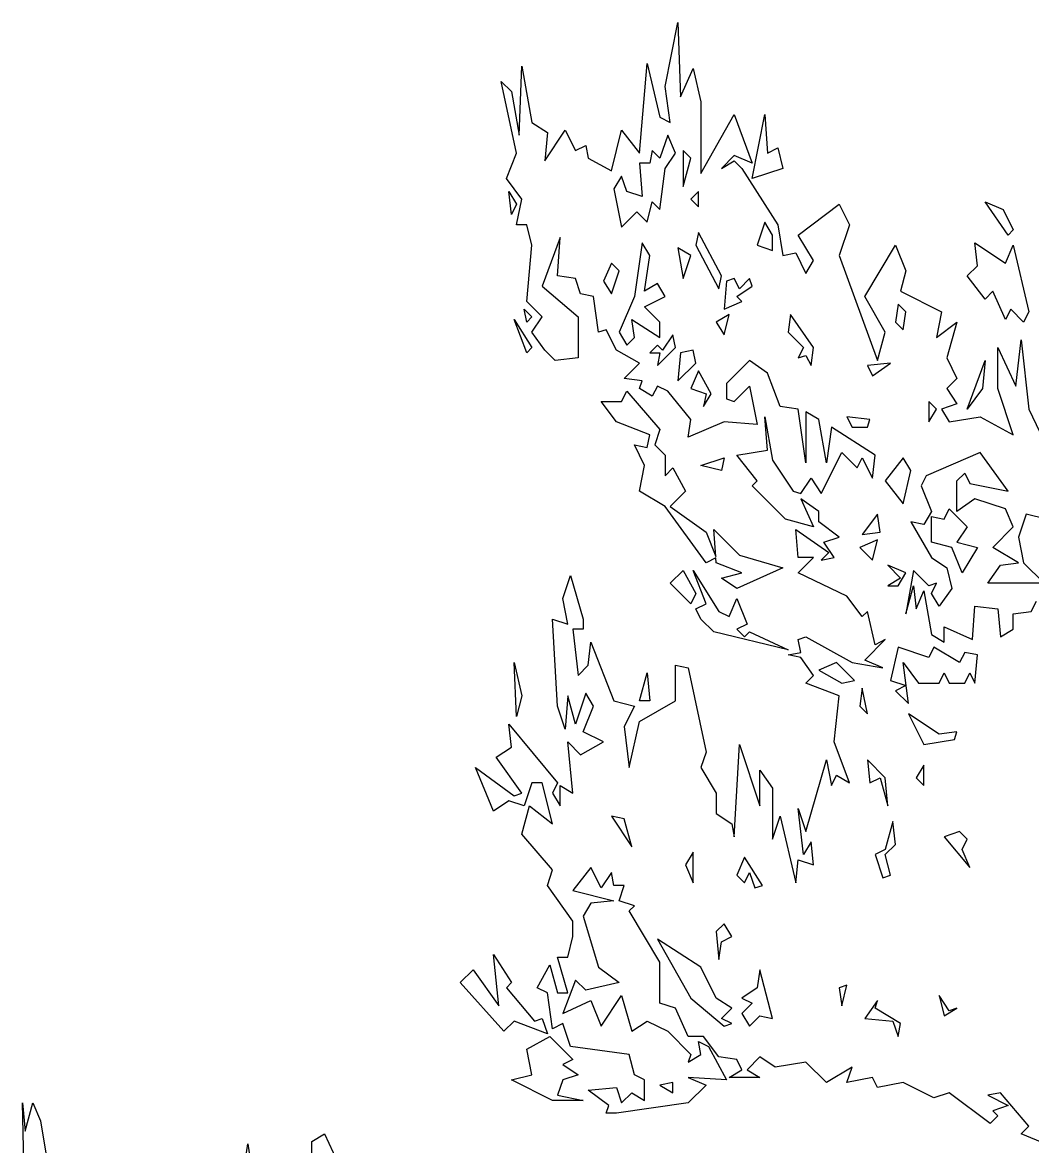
# Model space of a CAD drawing. Header units: millimetres. Extents: x -1916 to 1919, y -2 to 9002.
# Drawn here: x -1364 to -495, y 7529 to 8496 of the extents above; entities that cross this region are included whole.
import ezdxf

# ---------------------------------------------------------------- set-up
doc = ezdxf.new("R2010")
doc.units = ezdxf.units.MM
doc.layers.add('ALMOND-DRAW-PROFILE', color=7, linetype='Continuous', lineweight=25)

msp = doc.modelspace()

# ---------------------------------------------------------------- linework, layer by layer
at = {"layer": 'ALMOND-DRAW-PROFILE'}
for points in [[(-452.43, 7518.35), (-505.27, 7540.36), (-498.67, 7546.97), (-522.88, 7575.59), (-533.89, 7573.39), (-516.28, 7564.58), (-529.49, 7560.18), (-525.09, 7555.77), (-531.69, 7549.17), (-566.92, 7575.59), (-580.13, 7571.18), (-606.54, 7584.39), (-628.56, 7579.99), (-632.96, 7588.8), (-654.98, 7584.39), (-650.58, 7597.6), (-672.59, 7584.39), (-690.2, 7602.01), (-716.62, 7597.6), (-729.83, 7606.41), (-740.84, 7595.4), (-729.83, 7588.8), (-756.25, 7588.8), (-745.24, 7595.4), (-749.65, 7604.21), (-765.06, 7606.41), (-778.27, 7624.02), (-791.48, 7624.02), (-802.48, 7648.24), (-815.69, 7652.64), (-815.69, 7687.87), (-842.11, 7731.9), (-837.71, 7736.3), (-850.92, 7740.7), (-846.51, 7753.91), (-855.32, 7753.91), (-857.52, 7764.92), (-866.33, 7751.71), (-875.14, 7769.32), (-890.55, 7749.51), (-855.32, 7740.7), (-875.14, 7738.5), (-881.74, 7727.5), (-868.53, 7683.46), (-850.92, 7670.25), (-879.54, 7663.65), (-888.34, 7672.46), (-899.35, 7643.84), (-875.14, 7654.84), (-866.33, 7632.83), (-848.72, 7659.25), (-839.91, 7628.42), (-826.7, 7637.23), (-809.09, 7628.42), (-789.27, 7608.61), (-791.48, 7602.01), (-780.47, 7608.61), (-782.67, 7619.62), (-773.86, 7615.22), (-758.45, 7586.59), (-791.48, 7588.8), (-776.06, 7582.19), (-791.48, 7566.78), (-853.12, 7557.97), (-861.93, 7557.97), (-859.72, 7564.58), (-877.34, 7577.79), (-853.12, 7579.99), (-848.72, 7566.78), (-839.91, 7575.59), (-828.9, 7568.98), (-828.9, 7586.59), (-837.71, 7591), (-842.11, 7608.61), (-892.75, 7615.22), (-899.35, 7635.03), (-908.16, 7630.63), (-912.56, 7661.45), (-921.37, 7665.85), (-910.36, 7685.67), (-903.76, 7661.45), (-894.95, 7661.45), (-903.76, 7692.27), (-894.95, 7692.27), (-890.55, 7709.88), (-890.55, 7723.09), (-912.56, 7753.91), (-908.16, 7767.12), (-934.58, 7797.95), (-927.97, 7822.16), (-908.16, 7806.75), (-916.97, 7841.98), (-925.77, 7841.98), (-932.38, 7822.16), (-945.59, 7826.57), (-958.79, 7817.76), (-974.21, 7855.19), (-941.18, 7830.97), (-934.58, 7833.17), (-956.59, 7863.99), (-943.38, 7872.8), (-945.59, 7892.61), (-903.76, 7841.98), (-908.16, 7833.17), (-901.55, 7822.16), (-901.55, 7839.77), (-890.55, 7833.17), (-894.95, 7877.2), (-883.94, 7866.19), (-864.13, 7877.2), (-881.74, 7886.01), (-872.93, 7908.02), (-879.54, 7919.03), (-888.34, 7892.61), (-894.95, 7916.83), (-897.15, 7888.21), (-903.76, 7908.02), (-908.16, 7982.88), (-894.95, 7978.47), (-899.35, 8000.49), (-892.75, 8020.3), (-881.74, 7982.88), (-881.74, 7974.07), (-890.55, 7974.07), (-886.14, 7934.44), (-877.34, 7943.25), (-875.14, 7963.06), (-855.32, 7912.43), (-837.71, 7908.02), (-846.51, 7890.41), (-842.11, 7855.19), (-833.31, 7894.81), (-802.48, 7912.43), (-802.48, 7943.25), (-791.48, 7941.05), (-776.06, 7868.4), (-780.47, 7855.19), (-767.26, 7833.17), (-767.26, 7815.56), (-754.05, 7806.75), (-751.85, 7795.74), (-747.44, 7875), (-729.83, 7822.16), (-729.83, 7852.98), (-718.82, 7837.57), (-718.82, 7793.54), (-712.22, 7813.36), (-699.01, 7756.12), (-696.81, 7775.93), (-683.6, 7771.53), (-685.8, 7791.34), (-692.41, 7780.33), (-696.81, 7819.96), (-690.2, 7800.15), (-672.59, 7861.79), (-668.19, 7839.77), (-663.79, 7848.58), (-652.78, 7841.98), (-665.99, 7877.2), (-661.58, 7916.83), (-690.2, 7927.84), (-683.6, 7934.44), (-694.61, 7949.85), (-705.61, 7952.05), (-694.61, 7954.26), (-696.81, 7965.26), (-690.2, 7967.47), (-650.58, 7945.45), (-624.16, 7941.05), (-639.57, 7947.65), (-621.96, 7965.26), (-630.76, 7960.86), (-637.37, 7989.48), (-641.77, 7985.08), (-654.98, 8002.69), (-696.81, 8022.5), (-683.6, 8035.71), (-696.81, 8035.71), (-699.01, 8059.93), (-670.39, 8040.12), (-676.99, 8033.51), (-665.99, 8035.71), (-674.79, 8048.92), (-661.58, 8053.33), (-679.2, 8066.54), (-679.2, 8075.34), (-694.61, 8086.35), (-683.6, 8062.13), (-707.82, 8068.74), (-736.44, 8097.36), (-732.03, 8101.76), (-749.65, 8123.78), (-723.23, 8128.18), (-725.43, 8156.8), (-718.82, 8119.37), (-701.21, 8092.95), (-694.61, 8090.75), (-685.8, 8103.96), (-676.99, 8090.75), (-659.38, 8125.98), (-646.17, 8112.77), (-641.77, 8121.58), (-632.96, 8103.96), (-630.76, 8123.78), (-668.19, 8147.99), (-672.59, 8117.17), (-679.2, 8154.6), (-690.2, 8161.2), (-690.2, 8117.17), (-696.81, 8163.41), (-712.22, 8165.61), (-723.23, 8194.23), (-738.64, 8205.23), (-758.45, 8185.42), (-758.45, 8172.21), (-751.85, 8170.01), (-738.64, 8183.22), (-732.03, 8150.2), (-760.65, 8152.4), (-791.48, 8139.19), (-789.27, 8154.6), (-809.09, 8178.82), (-817.89, 8183.22), (-822.3, 8174.41), (-833.31, 8181.02), (-831.1, 8187.62), (-846.51, 8189.82), (-833.31, 8203.03), (-853.12, 8214.04), (-861.93, 8231.65), (-868.53, 8229.45), (-872.93, 8260.27), (-883.94, 8262.48), (-888.34, 8275.68), (-903.76, 8277.89), (-901.55, 8310.91), (-916.97, 8269.08), (-886.14, 8242.66), (-886.14, 8207.44), (-905.96, 8205.23), (-914.76, 8214.04), (-925.77, 8229.45), (-916.97, 8242.66), (-930.17, 8255.87), (-925.77, 8304.31), (-930.17, 8321.92), (-938.98, 8321.92), (-934.58, 8343.93), (-947.79, 8361.55), (-938.98, 8383.56), (-952.19, 8445.21), (-943.38, 8436.4), (-936.78, 8398.97), (-934.58, 8458.41), (-925.77, 8409.98), (-912.56, 8401.17), (-914.76, 8376.96), (-897.15, 8403.38), (-888.34, 8385.76), (-879.54, 8390.17), (-877.34, 8379.16), (-857.52, 8368.15), (-848.72, 8403.38), (-833.31, 8383.56), (-826.7, 8460.62), (-815.69, 8414.38), (-806.89, 8409.98), (-811.29, 8440.8), (-800.28, 8495.84), (-798.08, 8432), (-787.07, 8456.21), (-780.47, 8427.59), (-780.47, 8365.95), (-751.85, 8416.59), (-736.44, 8374.76), (-751.85, 8381.36), (-762.86, 8370.35), (-751.85, 8376.96), (-745.24, 8370.35), (-714.42, 8321.92), (-710.02, 8295.5), (-699.01, 8297.7), (-690.2, 8280.09), (-683.6, 8291.1), (-696.81, 8313.11), (-661.58, 8339.53), (-652.78, 8321.92), (-661.58, 8295.5), (-628.56, 8205.23), (-621.96, 8229.45), (-639.57, 8260.27), (-613.15, 8304.31), (-604.34, 8282.29), (-608.75, 8264.68), (-573.52, 8247.06), (-577.92, 8225.05), (-560.31, 8238.26), (-569.12, 8207.44), (-560.31, 8189.82), (-569.12, 8181.02), (-560.31, 8167.81), (-573.52, 8163.41), (-566.92, 8152.4), (-540.5, 8156.8), (-511.88, 8141.39), (-525.09, 8181.02), (-525.09, 8216.24), (-509.68, 8183.22), (-505.27, 8222.85), (-498.67, 8163.41), (-470.05, 8103.96)], [(-483.26, 8068.74), (-500.87, 8073.14), (-507.47, 8053.33), (-503.07, 8031.31), (-485.46, 8013.7), (-533.89, 8013.7), (-522.88, 8029.11), (-507.47, 8031.31), (-529.49, 8044.52), (-511.88, 8062.13), (-518.48, 8077.54), (-544.9, 8086.35), (-560.31, 8075.34), (-560.31, 8101.76), (-553.71, 8108.37), (-549.3, 8099.56), (-516.28, 8092.95), (-540.5, 8125.98), (-586.73, 8106.16), (-591.13, 8097.36), (-582.33, 8075.34), (-588.93, 8064.33), (-599.94, 8066.54), (-582.33, 8035.71), (-569.12, 8026.91), (-564.71, 8009.3), (-575.72, 7993.88), (-582.33, 8004.89), (-577.92, 8013.7), (-584.53, 8011.5), (-597.74, 8024.71), (-604.34, 7987.28), (-597.74, 8011.5), (-595.54, 7991.68), (-588.93, 8007.09), (-582.33, 7969.67), (-571.32, 7963.06), (-571.32, 7976.27), (-547.1, 7965.26), (-544.9, 7993.88), (-525.09, 7991.68), (-522.88, 7967.47), (-511.88, 7974.07), (-511.88, 7987.28), (-496.47, 7989.48), (-492.06, 7998.29)], [(-1115.11, 7502.94), (-1115.11, 7533.76), (-1104.1, 7540.36), (-1093.09, 7516.14)], [(-1172.35, 7516.14), (-1170.15, 7531.56), (-1156.94, 7443.49)]]:
    msp.add_lwpolyline(points, dxfattribs=at)
for points in [[(-736.44, 8361.55), (-725.43, 8416.59), (-723.23, 8383.56), (-714.42, 8387.96), (-710.02, 8370.35)], [(-848.72, 8319.72), (-835.51, 8332.93), (-826.7, 8324.12), (-822.3, 8341.73), (-815.69, 8335.13), (-811.29, 8370.35), (-802.48, 8383.56), (-809.09, 8398.97), (-815.69, 8379.16), (-822.3, 8385.76), (-824.5, 8374.76), (-833.31, 8374.76), (-831.1, 8346.14), (-844.31, 8350.54), (-848.72, 8363.75), (-855.32, 8352.74)], [(-795.88, 8354.94), (-789.27, 8379.16), (-795.88, 8385.76)], [(-943.38, 8330.72), (-945.59, 8350.54), (-938.98, 8339.53)], [(-782.67, 8337.33), (-782.67, 8350.54), (-789.27, 8343.93)], [(-516.28, 8313.11), (-536.09, 8341.73), (-520.68, 8335.13), (-511.88, 8317.51)], [(-732.03, 8304.31), (-718.82, 8299.9), (-718.82, 8313.11), (-725.43, 8324.12)], [(-765.06, 8266.88), (-762.86, 8277.89), (-782.67, 8315.31), (-784.87, 8304.31)], [(-844.31, 8218.44), (-837.71, 8225.05), (-839.91, 8240.46), (-815.69, 8225.05), (-815.69, 8238.26), (-828.9, 8251.47), (-811.29, 8260.27), (-817.89, 8271.28), (-828.9, 8264.68), (-824.5, 8295.5), (-831.1, 8306.51), (-837.71, 8260.27), (-850.92, 8229.45)], [(-503.07, 8238.26), (-514.08, 8249.27), (-518.48, 8240.46), (-529.49, 8264.68), (-536.09, 8258.07), (-551.51, 8277.89), (-542.7, 8286.69), (-544.9, 8306.51), (-518.48, 8288.89), (-511.88, 8304.31), (-498.67, 8247.06)], [(-795.88, 8275.68), (-789.27, 8295.5), (-800.28, 8302.1)], [(-857.52, 8262.48), (-850.92, 8282.29), (-857.52, 8288.89), (-864.13, 8273.48)], [(-760.65, 8249.27), (-745.24, 8255.87), (-749.65, 8260.27), (-736.44, 8269.08), (-738.64, 8275.68), (-747.44, 8266.88), (-751.85, 8275.68), (-758.45, 8273.48)], [(-930.17, 8238.26), (-932.38, 8249.27), (-925.77, 8242.66)], [(-760.65, 8227.25), (-756.25, 8244.86), (-767.26, 8238.26)], [(-685.8, 8200.83), (-683.6, 8216.24), (-703.41, 8244.86), (-705.61, 8229.45), (-692.41, 8216.24), (-696.81, 8207.44), (-690.2, 8209.64)], [(-606.54, 8231.65), (-604.34, 8247.06), (-610.95, 8253.67), (-613.15, 8238.26)], [(-930.17, 8211.84), (-941.18, 8240.46), (-925.77, 8216.24)], [(-817.89, 8200.83), (-802.48, 8216.24), (-804.69, 8227.25), (-813.49, 8214.04), (-817.89, 8218.44), (-824.5, 8211.84), (-815.69, 8211.84)], [(-800.28, 8187.62), (-784.87, 8203.03), (-787.07, 8214.04), (-798.08, 8211.84)], [(-778.27, 8165.61), (-771.66, 8176.61), (-782.67, 8196.43), (-789.27, 8181.02), (-776.06, 8176.61)], [(-632.96, 8192.03), (-617.55, 8203.03), (-637.37, 8200.83)], [(-551.51, 8163.41), (-536.09, 8205.23), (-538.3, 8181.02)], [(-776.06, 8031.31), (-811.29, 8079.75), (-833.31, 8092.95), (-828.9, 8114.97), (-837.71, 8132.58), (-826.7, 8130.38), (-824.5, 8141.39), (-853.12, 8152.4), (-866.33, 8170.01), (-848.72, 8170.01), (-844.31, 8178.82), (-815.69, 8145.79), (-820.1, 8132.58), (-811.29, 8123.78), (-811.29, 8106.16), (-804.69, 8112.77), (-793.68, 8092.95), (-806.89, 8079.75), (-776.06, 8057.73), (-767.68, 8036.76), (-769.46, 8059.93), (-747.44, 8037.92), (-710.02, 8026.91), (-749.65, 8009.3), (-762.86, 8018.1), (-745.24, 8022.5), (-767.26, 8031.31), (-767.58, 8035.55)], [(-584.53, 8152.4), (-577.92, 8163.41), (-584.53, 8170.01)], [(-650.58, 8147.99), (-637.37, 8147.99), (-635.16, 8154.6), (-654.98, 8156.8)], [(-762.86, 8110.57), (-780.47, 8114.97), (-760.65, 8121.58)], [(-606.54, 8081.95), (-599.94, 8110.57), (-606.54, 8121.58), (-621.96, 8101.76)], [(-641.77, 8055.53), (-626.36, 8057.73), (-628.56, 8073.14)], [(-555.91, 8022.5), (-564.71, 8044.52), (-582.33, 8048.92), (-582.33, 8070.94), (-571.32, 8068.74), (-566.92, 8077.54), (-551.51, 8062.13), (-560.31, 8048.92), (-542.7, 8044.52)], [(-632.96, 8033.51), (-628.56, 8051.13), (-643.97, 8044.52)], [(-789.27, 7996.09), (-806.89, 8013.7), (-795.88, 8024.71), (-784.87, 8004.89)], [(-705.61, 7956.46), (-769.46, 7971.87), (-780.47, 7982.88), (-784.87, 7991.68), (-776.06, 7996.09), (-787.07, 8024.71), (-765.06, 7989.48), (-756.25, 7985.08), (-749.65, 8000.49), (-740.84, 7978.47), (-749.65, 7974.07), (-743.04, 7967.47), (-738.64, 7971.87)], [(-619.75, 8011.5), (-610.95, 8011.5), (-604.34, 8022.5), (-619.75, 8029.11), (-608.75, 8018.1)], [(-602.14, 7910.23), (-606.54, 7945.45), (-593.33, 7927.84), (-575.72, 7927.84), (-571.32, 7936.64), (-566.92, 7927.84), (-553.71, 7927.84), (-549.3, 7936.64), (-544.9, 7927.84), (-542.7, 7952.05), (-553.71, 7954.26), (-558.11, 7945.45), (-580.13, 7958.66), (-584.53, 7949.85), (-610.95, 7958.66), (-617.55, 7930.04), (-604.34, 7925.64), (-613.15, 7921.23)], [(-938.98, 7899.22), (-941.18, 7945.45), (-934.58, 7916.83)], [(-659.38, 7927.84), (-648.37, 7930.04), (-663.79, 7945.45), (-679.2, 7938.85)], [(-833.31, 7912.43), (-826.7, 7936.64), (-824.5, 7912.43)], [(-637.37, 7901.42), (-641.77, 7923.43), (-643.97, 7908.02)], [(-588.93, 7875), (-562.51, 7879.4), (-560.31, 7886.01), (-575.72, 7883.81), (-602.14, 7901.42)], [(-619.75, 7822.16), (-621.96, 7846.38), (-637.37, 7861.79), (-635.16, 7841.98), (-626.36, 7846.38)], [(-588.93, 7839.77), (-588.93, 7857.39), (-595.54, 7846.38)], [(-839.91, 7786.94), (-846.51, 7811.15), (-857.52, 7813.36)], [(-624.16, 7760.52), (-617.55, 7762.72), (-621.96, 7780.33), (-613.15, 7789.14), (-615.35, 7808.95), (-621.96, 7784.74), (-630.76, 7780.33)], [(-549.3, 7769.32), (-555.91, 7784.74), (-551.51, 7793.54), (-558.11, 7800.15), (-571.32, 7795.74)], [(-787.07, 7756.12), (-787.07, 7782.53), (-793.68, 7771.53)], [(-734.24, 7751.71), (-727.63, 7753.91), (-743.04, 7778.13), (-749.65, 7762.72), (-743.04, 7756.12), (-738.64, 7764.92)], [(-765.06, 7690.07), (-762.86, 7705.48), (-754.05, 7709.88), (-760.65, 7720.89), (-767.26, 7714.29)], [(-760.65, 7632.83), (-754.05, 7635.03), (-762.86, 7639.43), (-754.05, 7648.24), (-767.26, 7657.05), (-780.47, 7683.46), (-817.89, 7707.68), (-789.27, 7657.05)], [(-912.56, 7626.22), (-941.18, 7637.23), (-949.99, 7628.42), (-987.42, 7670.25), (-976.41, 7681.26), (-954.39, 7650.44), (-958.79, 7694.47), (-943.38, 7670.25), (-947.79, 7665.85), (-923.57, 7637.23), (-916.97, 7639.43)], [(-738.64, 7632.83), (-729.83, 7641.63), (-718.82, 7639.43), (-729.83, 7681.26), (-732.03, 7665.85), (-745.24, 7657.05), (-736.44, 7652.64), (-745.24, 7643.84)], [(-659.38, 7650.44), (-654.98, 7668.05), (-661.58, 7665.85)], [(-610.95, 7624.02), (-608.75, 7635.03), (-630.76, 7648.24), (-628.56, 7654.84), (-639.57, 7639.43), (-615.35, 7637.23)], [(-571.32, 7641.63), (-560.31, 7648.24), (-566.92, 7646.04), (-575.72, 7659.25)], [(-908.16, 7568.98), (-943.38, 7586.59), (-925.77, 7591), (-930.17, 7613.01), (-910.36, 7624.02), (-890.55, 7604.21), (-899.35, 7599.8), (-886.14, 7591), (-899.35, 7586.59), (-903.76, 7573.39), (-881.74, 7568.98)], [(-804.69, 7575.59), (-804.69, 7584.39), (-815.69, 7582.19)], [(-1348.47, 7432.49), (-1361.68, 7463.31), (-1363.88, 7566.78), (-1361.68, 7542.56), (-1355.08, 7566.78), (-1348.47, 7551.37), (-1330.86, 7445.69), (-1333.06, 7430.28)]]:
    msp.add_lwpolyline(points, close=True, dxfattribs=at)

doc.saveas('drawing.dxf')
